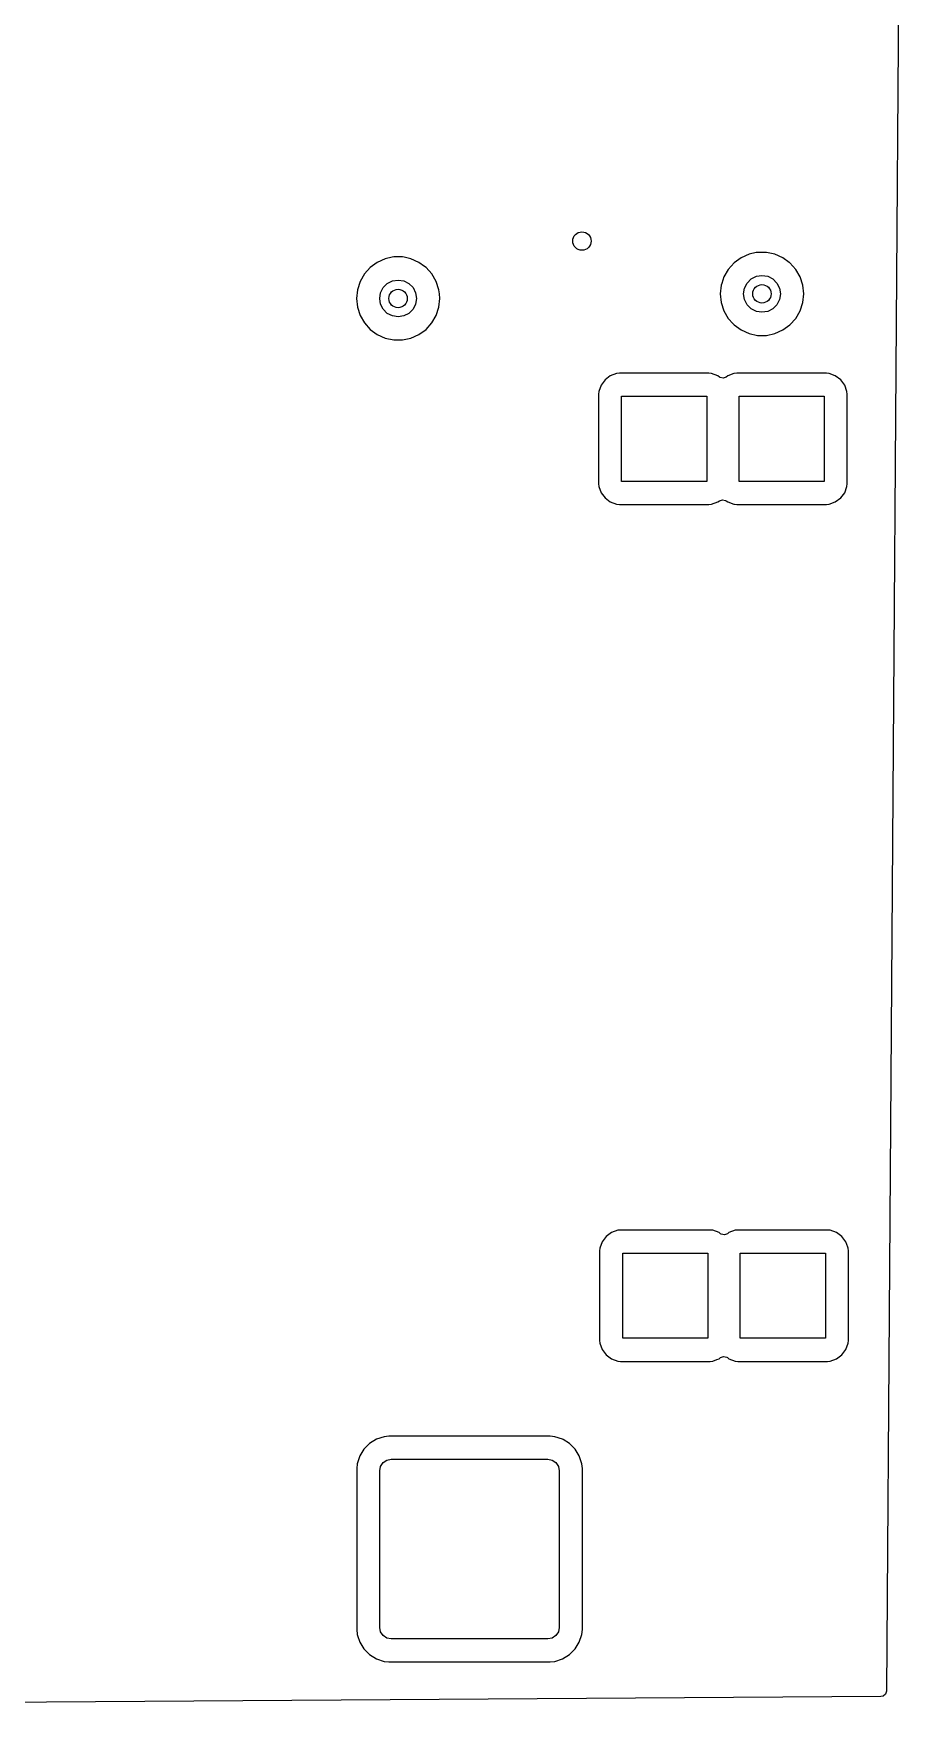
# Model space of a CAD drawing. Extents: x 0.55 to 4.07, y -3.3 to -0.61.
# Drawn here: x 3.318 to 4.059, y -3.299 to -1.864 of the extents above; entities that cross this region are included whole.
import ezdxf

# ---------------------------------------------------------------- set-up
doc = ezdxf.new("R2010")
doc.units = 0
doc.header["$MEASUREMENT"] = 0
doc.layers.add('BLACK', color=7, linetype='CONTINUOUS')

msp = doc.modelspace()

# ---------------------------------------------------------------- linework, layer by layer
at = {"layer": 'BLACK', "linetype": 'CONTINUOUS'}
for p, q in [((4.0592, -1.6123), (4.0557, -2.1115)), ((3.9359, -2.0514), (3.9299, -2.0527)), ((3.9372, -2.0512), (3.9359, -2.0514)), ((3.9447, -2.0512), (3.9372, -2.0512)), ((3.9462, -2.0515), (3.9447, -2.0512)), ((3.952, -2.0527), (3.9462, -2.0515)), ((3.6061, -2.0641), (3.6011, -2.0696)), ((3.6121, -2.0597), (3.6061, -2.0641)), ((3.6189, -2.0566), (3.6121, -2.0597)), ((3.6121, -2.0597), (3.6121, -2.0597)), ((3.6249, -2.0554), (3.6189, -2.0566)), ((3.6189, -2.0566), (3.6189, -2.0566)), ((3.6262, -2.0551), (3.6249, -2.0554)), ((3.6336, -2.0551), (3.6262, -2.0551)), ((3.6352, -2.0554), (3.6336, -2.0551)), ((3.6409, -2.0566), (3.6352, -2.0554)), ((3.6477, -2.0597), (3.6409, -2.0566)), ((3.6409, -2.0566), (3.6409, -2.0566)), ((3.6526, -2.0632), (3.6477, -2.0597)), ((3.6477, -2.0597), (3.6477, -2.0597)), ((3.6538, -2.0641), (3.6526, -2.0632)), ((3.6588, -2.0696), (3.6538, -2.0641)), ((3.9121, -2.0657), (3.9084, -2.0721)), ((3.9171, -2.0601), (3.9121, -2.0657)), ((3.9231, -2.0557), (3.9171, -2.0601)), ((3.9299, -2.0527), (3.9231, -2.0557)), ((3.9231, -2.0557), (3.9231, -2.0557)), ((3.9299, -2.0527), (3.9299, -2.0527)), ((3.9588, -2.0557), (3.952, -2.0527)), ((3.952, -2.0527), (3.952, -2.0527)), ((3.9642, -2.0597), (3.9588, -2.0557)), ((3.9588, -2.0557), (3.9588, -2.0557)), ((3.9648, -2.0601), (3.9642, -2.0597)), ((3.9698, -2.0657), (3.9648, -2.0601)), ((3.9735, -2.0721), (3.9698, -2.0657)), ((3.5974, -2.0761), (3.5951, -2.0831)), ((3.6011, -2.0696), (3.5974, -2.0761)), ((3.5974, -2.0761), (3.5974, -2.0761)), ((3.6172, -2.0813), (3.6207, -2.0778)), ((3.6207, -2.0778), (3.6251, -2.0756)), ((3.6251, -2.0756), (3.6299, -2.0748)), ((3.6299, -2.0748), (3.6348, -2.0756)), ((3.6348, -2.0756), (3.6392, -2.0778)), ((3.6392, -2.0778), (3.6427, -2.0813)), ((3.6625, -2.0761), (3.6588, -2.0696)), ((3.6648, -2.0831), (3.6625, -2.0761)), ((3.9061, -2.0792), (3.9053, -2.0866)), ((3.9066, -2.0777), (3.9061, -2.0792)), ((3.9084, -2.0721), (3.9066, -2.0777)), ((3.9084, -2.0721), (3.9084, -2.0721)), ((3.926, -2.0817), (3.9282, -2.0774)), ((3.9282, -2.0774), (3.9317, -2.0739)), ((3.9317, -2.0739), (3.9361, -2.0716)), ((3.9361, -2.0716), (3.9409, -2.0709)), ((3.9409, -2.0709), (3.9458, -2.0716)), ((3.9458, -2.0716), (3.9502, -2.0739)), ((3.9502, -2.0739), (3.9537, -2.0774)), ((3.9537, -2.0774), (3.9559, -2.0817)), ((3.9758, -2.0792), (3.9735, -2.0721)), ((3.9766, -2.0866), (3.9758, -2.0792)), ((3.5951, -2.0831), (3.5943, -2.0906)), ((3.5943, -2.0906), (3.5951, -2.098)), ((3.5951, -2.0831), (3.5951, -2.0831)), ((3.6142, -2.0906), (3.6149, -2.0857)), ((3.6149, -2.0954), (3.6142, -2.0906)), ((3.6149, -2.0857), (3.6172, -2.0813)), ((3.6427, -2.0813), (3.6449, -2.0857)), ((3.6449, -2.0857), (3.6457, -2.0906)), ((3.6457, -2.0906), (3.6449, -2.0954)), ((3.6652, -2.0866), (3.6648, -2.0831)), ((3.6648, -2.098), (3.6656, -2.0906)), ((3.6656, -2.0906), (3.6652, -2.0866)), ((3.9053, -2.0866), (3.9061, -2.094)), ((3.9061, -2.094), (3.9061, -2.094)), ((3.9061, -2.094), (3.9084, -2.1011)), ((3.9252, -2.0866), (3.926, -2.0817)), ((3.926, -2.0915), (3.9252, -2.0866)), ((3.9282, -2.0959), (3.926, -2.0915)), ((3.9559, -2.0915), (3.9537, -2.0959)), ((3.9559, -2.0817), (3.9567, -2.0866)), ((3.9567, -2.0866), (3.9559, -2.0915)), ((3.9735, -2.1011), (3.9758, -2.094)), ((3.9758, -2.094), (3.9766, -2.0866)), ((3.5951, -2.098), (3.5951, -2.098)), ((3.5951, -2.098), (3.5974, -2.1051)), ((3.5974, -2.1051), (3.5974, -2.1051)), ((3.5974, -2.1051), (3.6011, -2.1115)), ((3.6172, -2.0998), (3.6149, -2.0954)), ((3.6207, -2.1033), (3.6172, -2.0998)), ((3.6251, -2.1055), (3.6207, -2.1033)), ((3.6299, -2.1063), (3.6251, -2.1055)), ((3.6348, -2.1055), (3.6299, -2.1063)), ((3.6392, -2.1033), (3.6348, -2.1055)), ((3.6427, -2.0998), (3.6392, -2.1033)), ((3.6449, -2.0954), (3.6427, -2.0998)), ((3.6588, -2.1115), (3.6625, -2.1051)), ((3.6625, -2.1051), (3.6648, -2.098)), ((3.9084, -2.1011), (3.9084, -2.1011)), ((3.9084, -2.1011), (3.9121, -2.1076)), ((3.9121, -2.1076), (3.9164, -2.1123)), ((3.9317, -2.0994), (3.9282, -2.0959)), ((3.9361, -2.1016), (3.9317, -2.0994)), ((3.9409, -2.1024), (3.9361, -2.1016)), ((3.9458, -2.1016), (3.9409, -2.1024)), ((3.9502, -2.0994), (3.9458, -2.1016)), ((3.9537, -2.0959), (3.9502, -2.0994)), ((3.9648, -2.1131), (3.9698, -2.1076)), ((3.9698, -2.1076), (3.9735, -2.1011)), ((3.6011, -2.1115), (3.6061, -2.117)), ((3.6061, -2.117), (3.6121, -2.1214)), ((3.6121, -2.1214), (3.6121, -2.1214)), ((3.6121, -2.1214), (3.6189, -2.1245)), ((3.6409, -2.1245), (3.6477, -2.1214)), ((3.6477, -2.1214), (3.6538, -2.117)), ((3.6538, -2.117), (3.6588, -2.1115)), ((3.9164, -2.1123), (3.9171, -2.1131)), ((3.9171, -2.1131), (3.9231, -2.1175)), ((3.9231, -2.1175), (3.9231, -2.1175)), ((3.9231, -2.1175), (3.9299, -2.1205)), ((3.9299, -2.1205), (3.9299, -2.1205)), ((3.9299, -2.1205), (3.9372, -2.1221)), ((3.9372, -2.1221), (3.9372, -2.1221)), ((3.9372, -2.1221), (3.9447, -2.1221)), ((3.9447, -2.1221), (3.952, -2.1205)), ((3.9447, -2.1221), (3.9447, -2.1221)), ((3.952, -2.1205), (3.9588, -2.1175)), ((3.9588, -2.1175), (3.9648, -2.1131)), ((4.0557, -2.1115), (4.0474, -3.2808)), ((3.6189, -2.1245), (3.6189, -2.1245)), ((3.6189, -2.1245), (3.6262, -2.126)), ((3.6262, -2.126), (3.6262, -2.126)), ((3.6262, -2.126), (3.6336, -2.126)), ((3.6336, -2.126), (3.6409, -2.1245)), ((3.6336, -2.126), (3.6336, -2.126)), ((3.8034, -2.1647), (3.8014, -2.17)), ((3.8068, -2.1601), (3.8034, -2.1647)), ((3.8034, -2.1647), (3.8034, -2.1647)), ((3.8113, -2.1567), (3.8068, -2.1601)), ((3.8068, -2.1601), (3.8068, -2.1601)), ((3.8166, -2.1548), (3.8113, -2.1567)), ((3.8113, -2.1567), (3.8113, -2.1567)), ((3.819, -2.1545), (3.8166, -2.1548)), ((3.8956, -2.1545), (3.819, -2.1545)), ((3.819, -2.1545), (3.819, -2.1545)), ((3.8979, -2.1548), (3.8956, -2.1545)), ((3.8956, -2.1545), (3.8956, -2.1545)), ((3.8956, -2.1545), (3.8956, -2.1545)), ((3.8956, -2.1545), (3.8956, -2.1545)), ((3.9032, -2.1567), (3.8979, -2.1548)), ((3.8979, -2.1548), (3.8979, -2.1548)), ((3.9046, -2.1577), (3.9032, -2.1567)), ((3.9032, -2.1567), (3.9032, -2.1567)), ((3.9051, -2.1581), (3.9046, -2.1577)), ((3.9078, -2.1587), (3.9051, -2.1581)), ((3.9104, -2.1577), (3.9078, -2.1587)), ((3.9117, -2.1567), (3.9104, -2.1577)), ((3.917, -2.1548), (3.9117, -2.1567)), ((3.9117, -2.1567), (3.9117, -2.1567)), ((3.9194, -2.1545), (3.917, -2.1548)), ((3.996, -2.1545), (3.9194, -2.1545)), ((3.9194, -2.1545), (3.9194, -2.1545)), ((3.9983, -2.1548), (3.996, -2.1545)), ((3.996, -2.1545), (3.996, -2.1545)), ((3.996, -2.1545), (3.996, -2.1545)), ((3.996, -2.1545), (3.996, -2.1545)), ((4.0036, -2.1567), (3.9983, -2.1548)), ((3.9983, -2.1548), (3.9983, -2.1548)), ((4.0082, -2.1601), (4.0036, -2.1567)), ((4.0036, -2.1567), (4.0036, -2.1567)), ((4.0116, -2.1647), (4.0082, -2.1601)), ((4.0082, -2.1601), (4.0082, -2.1601)), ((4.0135, -2.17), (4.0116, -2.1647)), ((4.0116, -2.1647), (4.0116, -2.1647)), ((4.0116, -2.1647), (4.0116, -2.1647)), ((3.8014, -2.17), (3.8012, -2.1723)), ((3.8012, -2.1723), (3.8012, -2.1723)), ((3.8012, -2.1723), (3.8012, -2.1723)), ((3.8012, -2.1723), (3.8012, -2.2489)), ((3.8209, -2.247), (3.8209, -2.1742)), ((3.8209, -2.1742), (3.8937, -2.1742)), ((3.8937, -2.1742), (3.8937, -2.247)), ((3.9213, -2.247), (3.9213, -2.1742)), ((3.9213, -2.1742), (3.9941, -2.1742)), ((3.9941, -2.1742), (3.9941, -2.247)), ((4.0138, -2.1723), (4.0135, -2.17)), ((4.0138, -2.2489), (4.0138, -2.1723)), ((3.8012, -2.2489), (3.8012, -2.2489)), ((3.8012, -2.2489), (3.8014, -2.2513)), ((3.8014, -2.2513), (3.8034, -2.2566)), ((3.8937, -2.247), (3.8209, -2.247)), ((3.9941, -2.247), (3.9213, -2.247)), ((4.0116, -2.2566), (4.0135, -2.2513)), ((4.0135, -2.2513), (4.0138, -2.2489)), ((3.8034, -2.2566), (3.8034, -2.2566)), ((3.8034, -2.2566), (3.8068, -2.2611)), ((3.8068, -2.2611), (3.8068, -2.2611)), ((3.8068, -2.2611), (3.8113, -2.2645)), ((3.8113, -2.2645), (3.8113, -2.2645)), ((3.8113, -2.2645), (3.8166, -2.2665)), ((3.8166, -2.2665), (3.8166, -2.2665)), ((3.8166, -2.2665), (3.8169, -2.2665)), ((3.8169, -2.2665), (3.819, -2.2668)), ((3.819, -2.2668), (3.8956, -2.2668)), ((3.8956, -2.2668), (3.8979, -2.2665)), ((3.8979, -2.2665), (3.9032, -2.2645)), ((3.9032, -2.2645), (3.9046, -2.2635)), ((3.9032, -2.2645), (3.9032, -2.2645)), ((3.9032, -2.2645), (3.9032, -2.2645)), ((3.9046, -2.2635), (3.9071, -2.2626)), ((3.9071, -2.2626), (3.9098, -2.2632)), ((3.9098, -2.2632), (3.9104, -2.2635)), ((3.9104, -2.2635), (3.9117, -2.2645)), ((3.9117, -2.2645), (3.9117, -2.2645)), ((3.9117, -2.2645), (3.9117, -2.2645)), ((3.9117, -2.2645), (3.917, -2.2665)), ((3.917, -2.2665), (3.917, -2.2665)), ((3.917, -2.2665), (3.9173, -2.2665)), ((3.9173, -2.2665), (3.9194, -2.2668)), ((3.9194, -2.2668), (3.996, -2.2668)), ((3.996, -2.2668), (3.9983, -2.2665)), ((3.9983, -2.2665), (4.0036, -2.2645)), ((4.0036, -2.2645), (4.0082, -2.2611)), ((4.0082, -2.2611), (4.0116, -2.2566)), ((3.8044, -2.897), (3.8024, -2.9023)), ((3.8078, -2.8924), (3.8044, -2.897)), ((3.8044, -2.897), (3.8044, -2.897)), ((3.8123, -2.889), (3.8078, -2.8924)), ((3.8078, -2.8924), (3.8078, -2.8924)), ((3.8176, -2.887), (3.8123, -2.889)), ((3.8123, -2.889), (3.8123, -2.889)), ((3.82, -2.8868), (3.8176, -2.887)), ((3.8966, -2.8868), (3.82, -2.8868)), ((3.82, -2.8868), (3.82, -2.8868)), ((3.8989, -2.887), (3.8966, -2.8868)), ((3.8966, -2.8868), (3.8966, -2.8868)), ((3.8966, -2.8868), (3.8966, -2.8868)), ((3.8966, -2.8868), (3.8966, -2.8868)), ((3.9042, -2.889), (3.8989, -2.887)), ((3.8989, -2.887), (3.8989, -2.887)), ((3.9055, -2.89), (3.9042, -2.889)), ((3.9042, -2.889), (3.9042, -2.889)), ((3.9061, -2.8904), (3.9055, -2.89)), ((3.9088, -2.891), (3.9061, -2.8904)), ((3.9114, -2.89), (3.9088, -2.891)), ((3.9127, -2.889), (3.9114, -2.89)), ((3.918, -2.887), (3.9127, -2.889)), ((3.9127, -2.889), (3.9127, -2.889)), ((3.9204, -2.8868), (3.918, -2.887)), ((3.997, -2.8868), (3.9204, -2.8868)), ((3.9204, -2.8868), (3.9204, -2.8868)), ((3.9993, -2.887), (3.997, -2.8868)), ((3.997, -2.8868), (3.997, -2.8868)), ((3.997, -2.8868), (3.997, -2.8868)), ((3.997, -2.8868), (3.997, -2.8868)), ((4.0046, -2.889), (3.9993, -2.887)), ((3.9993, -2.887), (3.9993, -2.887)), ((4.0092, -2.8924), (4.0046, -2.889)), ((4.0046, -2.889), (4.0046, -2.889)), ((4.0126, -2.897), (4.0092, -2.8924)), ((4.0092, -2.8924), (4.0092, -2.8924)), ((4.0142, -2.9014), (4.0126, -2.897)), ((4.0126, -2.897), (4.0126, -2.897)), ((3.8024, -2.9023), (3.8021, -2.9046)), ((3.8021, -2.9046), (3.8021, -2.9046)), ((3.8021, -2.9046), (3.8021, -2.9046)), ((3.8021, -2.9046), (3.8021, -2.9812)), ((3.8219, -2.9793), (3.8219, -2.9065)), ((3.8219, -2.9065), (3.8947, -2.9065)), ((3.8947, -2.9065), (3.8947, -2.9793)), ((3.9222, -2.9793), (3.9222, -2.9065)), ((3.9222, -2.9065), (3.9951, -2.9065)), ((3.9951, -2.9065), (3.9951, -2.9793)), ((4.0145, -2.9023), (4.0142, -2.9014)), ((4.0148, -2.9046), (4.0145, -2.9023)), ((4.0148, -2.9812), (4.0148, -2.9046)), ((3.8021, -2.9812), (3.8021, -2.9812)), ((3.8021, -2.9812), (3.8024, -2.9836)), ((3.8024, -2.9836), (3.8044, -2.9889)), ((3.8947, -2.9793), (3.8219, -2.9793)), ((3.9951, -2.9793), (3.9222, -2.9793)), ((4.0126, -2.9889), (4.0145, -2.9836)), ((4.0145, -2.9836), (4.0148, -2.9812)), ((3.8044, -2.9889), (3.8044, -2.9889)), ((3.8044, -2.9889), (3.8078, -2.9934)), ((3.8078, -2.9934), (3.8078, -2.9934)), ((3.8078, -2.9934), (3.8123, -2.9968)), ((3.8123, -2.9968), (3.8123, -2.9968)), ((3.8123, -2.9968), (3.8176, -2.9988)), ((3.8176, -2.9988), (3.8176, -2.9988)), ((3.8176, -2.9988), (3.8179, -2.9988)), ((3.8179, -2.9988), (3.82, -2.999)), ((3.8966, -2.999), (3.8989, -2.9988)), ((3.8989, -2.9988), (3.9024, -2.9975)), ((3.9024, -2.9975), (3.9042, -2.9968)), ((3.9042, -2.9968), (3.9055, -2.9958)), ((3.9042, -2.9968), (3.9042, -2.9968)), ((3.9042, -2.9968), (3.9042, -2.9968)), ((3.9055, -2.9958), (3.9081, -2.9949)), ((3.9081, -2.9949), (3.9108, -2.9954)), ((3.9108, -2.9954), (3.9114, -2.9958)), ((3.9114, -2.9958), (3.9127, -2.9968)), ((3.9127, -2.9968), (3.9127, -2.9968)), ((3.9127, -2.9968), (3.9127, -2.9968)), ((3.9127, -2.9968), (3.918, -2.9988)), ((3.918, -2.9988), (3.918, -2.9988)), ((3.918, -2.9988), (3.9183, -2.9988)), ((3.9183, -2.9988), (3.9204, -2.999)), ((3.997, -2.999), (3.9993, -2.9988)), ((3.9993, -2.9988), (4.0046, -2.9968)), ((4.0046, -2.9968), (4.0092, -2.9934)), ((4.0092, -2.9934), (4.0126, -2.9889)), ((3.82, -2.999), (3.8966, -2.999)), ((3.9204, -2.999), (3.997, -2.999)), ((3.6056, -3.0692), (3.6007, -3.0741)), ((3.6114, -3.0656), (3.6056, -3.0692)), ((3.618, -3.0634), (3.6114, -3.0656)), ((3.6114, -3.0656), (3.6114, -3.0656)), ((3.622, -3.063), (3.618, -3.0634)), ((3.618, -3.0634), (3.618, -3.0634)), ((3.7598, -3.063), (3.622, -3.063)), ((3.622, -3.063), (3.622, -3.063)), ((3.7639, -3.0634), (3.7598, -3.063)), ((3.7704, -3.0655), (3.7639, -3.0634)), ((3.7639, -3.0634), (3.7639, -3.0634)), ((3.7704, -3.0656), (3.7704, -3.0655)), ((3.771, -3.0659), (3.7704, -3.0656)), ((3.7704, -3.0656), (3.7704, -3.0656)), ((3.7763, -3.0692), (3.771, -3.0659)), ((3.7812, -3.0741), (3.7763, -3.0692)), ((3.5971, -3.0799), (3.5949, -3.0865)), ((3.6007, -3.0741), (3.5971, -3.0799)), ((3.5971, -3.0799), (3.5971, -3.0799)), ((3.6171, -3.0856), (3.6202, -3.0834)), ((3.6202, -3.0834), (3.624, -3.0827)), ((3.624, -3.0827), (3.7579, -3.0827)), ((3.7579, -3.0827), (3.7616, -3.0834)), ((3.7616, -3.0834), (3.7648, -3.0856)), ((3.7848, -3.0799), (3.7812, -3.0741)), ((3.787, -3.0865), (3.7848, -3.0799)), ((3.5949, -3.0865), (3.5945, -3.0906)), ((3.5945, -3.0906), (3.5945, -3.2283)), ((3.5949, -3.0865), (3.5949, -3.0865)), ((3.5949, -3.0865), (3.5949, -3.0865)), ((3.6142, -3.0925), (3.6149, -3.0888)), ((3.6142, -3.2264), (3.6142, -3.0925)), ((3.6149, -3.0888), (3.6171, -3.0856)), ((3.7648, -3.0856), (3.767, -3.0888)), ((3.767, -3.0888), (3.7677, -3.0925)), ((3.7677, -3.0925), (3.7677, -3.2264)), ((3.7874, -3.0906), (3.787, -3.0865)), ((3.7874, -3.2283), (3.7874, -3.0906)), ((3.5945, -3.2283), (3.5945, -3.2283)), ((3.5945, -3.2283), (3.5949, -3.2324)), ((3.6149, -3.2301), (3.6142, -3.2264)), ((3.7677, -3.2264), (3.767, -3.2301)), ((3.787, -3.2324), (3.7874, -3.2283)), ((3.5949, -3.2324), (3.5949, -3.2324)), ((3.5949, -3.2324), (3.5952, -3.2333)), ((3.5952, -3.2333), (3.5971, -3.239)), ((3.5971, -3.239), (3.6007, -3.2448)), ((3.6171, -3.2333), (3.6149, -3.2301)), ((3.6202, -3.2355), (3.6171, -3.2333)), ((3.624, -3.2362), (3.6202, -3.2355)), ((3.7579, -3.2362), (3.624, -3.2362)), ((3.7616, -3.2355), (3.7579, -3.2362)), ((3.7648, -3.2333), (3.7616, -3.2355)), ((3.767, -3.2301), (3.7648, -3.2333)), ((3.7812, -3.2448), (3.7848, -3.239)), ((3.7848, -3.239), (3.787, -3.2324)), ((3.6007, -3.2448), (3.6056, -3.2497)), ((3.6056, -3.2497), (3.6114, -3.2533)), ((3.6114, -3.2533), (3.618, -3.2555)), ((3.618, -3.2555), (3.622, -3.2559)), ((3.622, -3.2559), (3.7598, -3.2559)), ((3.7598, -3.2559), (3.7639, -3.2555)), ((3.7639, -3.2555), (3.7704, -3.2533)), ((3.7704, -3.2533), (3.7763, -3.2497)), ((3.7763, -3.2497), (3.7812, -3.2448)), ((4.0425, -3.2856), (1.9716, -3.2991)), ((4.0445, -3.2852), (4.0425, -3.2856)), ((4.0466, -3.2834), (4.0445, -3.2852)), ((4.0474, -3.2808), (4.0466, -3.2834))]:
    msp.add_line(p, q, dxfattribs=at)
at = {"layer": 'BLACK'}
for centre in [(3.787, -2.0415), (3.9409, -2.0866), (3.6299, -2.0906)]:
    msp.add_circle(centre, 0.00787, dxfattribs=at)

doc.saveas('drawing.dxf')
